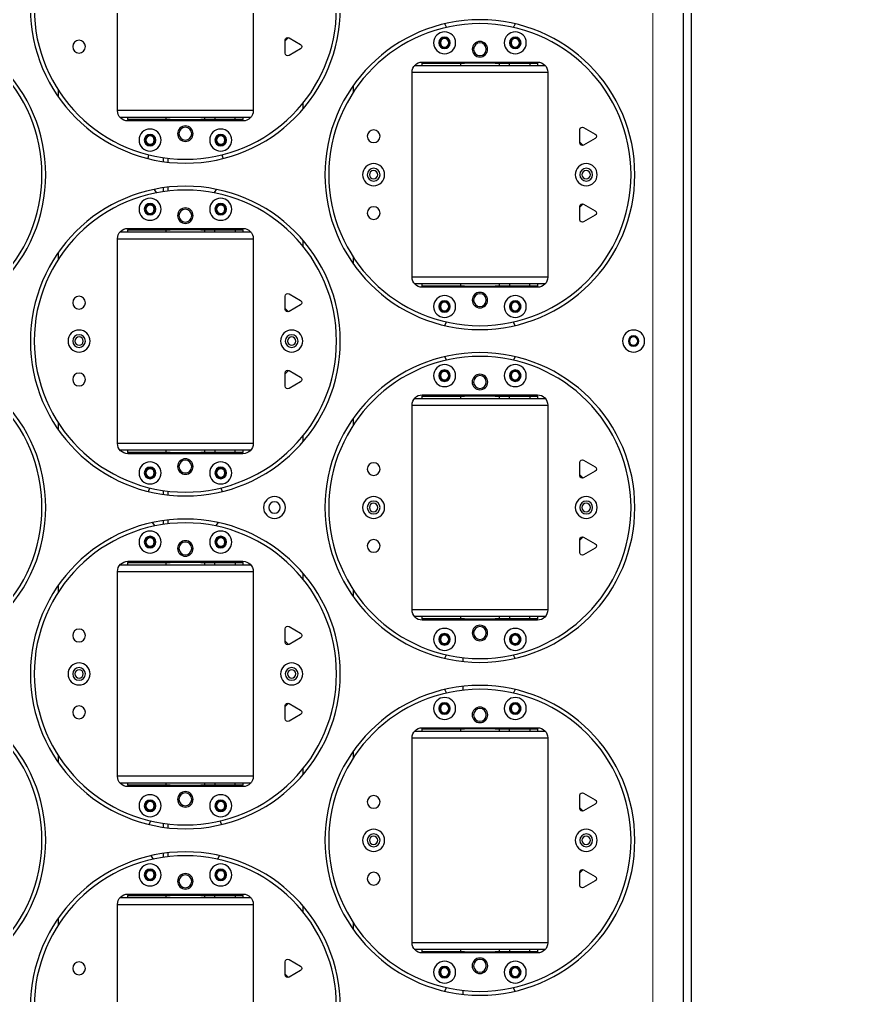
# Model space of a CAD drawing. Header units: millimetres. Extents: x 845401 to 948039, y 511594 to 550263.
# Drawn here: x 916742.9 to 917076.7, y 531556.1 to 531937.3 of the extents above; entities that cross this region are included whole.
import ezdxf

# ---------------------------------------------------------------- set-up
doc = ezdxf.new("R2010")
doc.units = ezdxf.units.MM
doc.layers.add('00', color=7, linetype='Continuous')
doc.layers.add('A-剖-0.10mm.......SECT-L01', color=255, linetype='Continuous', lineweight=18)
doc.layers.add('物流设备', color=7, linetype='Continuous', lineweight=5)

# ---------------------------------------------------------------- blocks, each defined once
blk = doc.blocks.new('1260包胶摆轮')
at = {"color": 7, "linetype": 'Continuous', "lineweight": 25}
for p, q in [((4843148.78, 877889.9), (4843148.78, 879143.7)), ((4843151.88, 877890.51), (4843151.88, 879143.09)), ((4842927.88, 878946.8), (4842927.88, 878866.8)), ((4842980.88, 878866.8), (4842980.88, 878946.8)), ((4843062.88, 878901.95), (4843062.88, 878900.44)), ((4842993.38, 878894.05), (4842994.64, 878895.36)), ((4842999.38, 878892.66), (4842994.88, 878895.26)), ((4842993.38, 878894.4), (4842993.38, 878889.2)), ((4842994.88, 878888.33), (4842999.38, 878890.93)), ((4843043.76, 878884.3), (4843095.01, 878884.3)), ((4843091.88, 878885.8), (4843046.88, 878885.8)), ((4843046.88, 878885.3), (4843046.88, 878885.8)), ((4843061.63, 878885.3), (4843046.88, 878885.3)), ((4843046.88, 878885.3), (4843046.88, 878884.3)), ((4843061.63, 878885.8), (4843061.63, 878885.3)), ((4843062.22, 878885.3), (4843061.63, 878885.3)), ((4843061.88, 878885.3), (4843061.88, 878884.3)), ((4843062.8, 878885.3), (4843062.22, 878885.3)), ((4843063.38, 878885.3), (4843062.8, 878885.3)), ((4843063.38, 878885.8), (4843063.38, 878885.3)), ((4843063.38, 878885.3), (4843075.38, 878885.3)), ((4843075.38, 878885.3), (4843075.38, 878885.8)), ((4843075.97, 878885.3), (4843075.38, 878885.3)), ((4843076.55, 878885.3), (4843075.97, 878885.3)), ((4843077.13, 878885.3), (4843076.55, 878885.3)), ((4843076.88, 878884.3), (4843076.88, 878885.3)), ((4843077.13, 878885.3), (4843077.13, 878885.8)), ((4843091.88, 878885.3), (4843077.13, 878885.3)), ((4843080.88, 878884.3), (4843080.88, 878885.3)), ((4843088.88, 878885.3), (4843088.88, 878884.3)), ((4843091.88, 878885.8), (4843091.88, 878885.3)), ((4843091.88, 878884.3), (4843091.88, 878885.3)), ((4843042.88, 878881.8), (4843042.88, 878801.8)), ((4843095.88, 878801.8), (4843095.88, 878881.8)), ((4843019.88, 878873.9), (4843019.88, 878876.58)), ((4842904.88, 878874.69), (4842904.88, 878872.01)), ((4843000.38, 878869.85), (4843000.38, 878867.5)), ((4842980.01, 878864.3), (4842928.76, 878864.3)), ((4842931.88, 878864.3), (4842931.88, 878863.3)), ((4842946.88, 878864.3), (4842946.88, 878863.3)), ((4842961.88, 878863.3), (4842961.88, 878864.3)), ((4842965.88, 878864.3), (4842965.88, 878863.3)), ((4842973.88, 878863.3), (4842973.88, 878864.3)), ((4842976.88, 878863.3), (4842976.88, 878864.3)), ((4842931.88, 878863.3), (4842946.63, 878863.3)), ((4842931.88, 878862.8), (4842931.88, 878863.3)), ((4842931.88, 878862.8), (4842976.88, 878862.8)), ((4842946.63, 878863.3), (4842946.63, 878862.8)), ((4842946.63, 878863.3), (4842947.22, 878863.3)), ((4842947.22, 878863.3), (4842947.8, 878863.3)), ((4842947.8, 878863.3), (4842948.38, 878863.3)), ((4842960.38, 878863.3), (4842948.38, 878863.3)), ((4842948.38, 878863.3), (4842948.38, 878862.8)), ((4842960.38, 878862.8), (4842960.38, 878863.3)), ((4842960.38, 878863.3), (4842960.97, 878863.3)), ((4842960.97, 878863.3), (4842961.55, 878863.3)), ((4842961.55, 878863.3), (4842962.13, 878863.3)), ((4842962.13, 878862.8), (4842962.13, 878863.3)), ((4842962.13, 878863.3), (4842976.88, 878863.3)), ((4842976.88, 878863.3), (4842976.88, 878862.8)), ((4843108.38, 878859.4), (4843108.38, 878854.2)), ((4843114.38, 878857.66), (4843109.88, 878860.26)), ((4843109.64, 878853.23), (4843108.38, 878854.54)), ((4843109.88, 878853.33), (4843114.38, 878855.93)), ((4842947.66, 878848.18), (4842947.66, 878846.67)), ((4842947.66, 878836.92), (4842947.66, 878835.41)), ((4843108.38, 878829.05), (4843109.64, 878830.36)), ((4843114.38, 878827.66), (4843109.88, 878830.26)), ((4843108.38, 878829.4), (4843108.38, 878824.2)), ((4843109.88, 878823.33), (4843114.38, 878825.93)), ((4842928.76, 878819.3), (4842980.01, 878819.3)), ((4842976.88, 878820.8), (4842931.88, 878820.8)), ((4842931.88, 878820.3), (4842931.88, 878820.8)), ((4842946.63, 878820.3), (4842931.88, 878820.3)), ((4842931.88, 878820.3), (4842931.88, 878819.3)), ((4842946.63, 878820.8), (4842946.63, 878820.3)), ((4842947.22, 878820.3), (4842946.63, 878820.3)), ((4842946.88, 878820.3), (4842946.88, 878819.3)), ((4842947.8, 878820.3), (4842947.22, 878820.3)), ((4842948.38, 878820.3), (4842947.8, 878820.3)), ((4842948.38, 878820.8), (4842948.38, 878820.3)), ((4842948.38, 878820.3), (4842960.38, 878820.3)), ((4842960.38, 878820.3), (4842960.38, 878820.8)), ((4842960.97, 878820.3), (4842960.38, 878820.3)), ((4842961.55, 878820.3), (4842960.97, 878820.3)), ((4842962.13, 878820.3), (4842961.55, 878820.3)), ((4842961.88, 878819.3), (4842961.88, 878820.3)), ((4842962.13, 878820.3), (4842962.13, 878820.8)), ((4842976.88, 878820.3), (4842962.13, 878820.3)), ((4842965.88, 878819.3), (4842965.88, 878820.3)), ((4842973.88, 878820.3), (4842973.88, 878819.3)), ((4842976.88, 878820.8), (4842976.88, 878820.3)), ((4842976.88, 878819.3), (4842976.88, 878820.3)), ((4842927.88, 878816.8), (4842927.88, 878736.8)), ((4842980.88, 878736.8), (4842980.88, 878816.8)), ((4843000.38, 878816.1), (4843000.38, 878813.74)), ((4842904.88, 878811.58), (4842904.88, 878808.9)), ((4843019.88, 878807.01), (4843019.88, 878809.69)), ((4843095.01, 878799.3), (4843043.76, 878799.3)), ((4843046.88, 878799.3), (4843046.88, 878798.3)), ((4843046.88, 878798.3), (4843061.63, 878798.3)), ((4843046.88, 878797.8), (4843046.88, 878798.3)), ((4843046.88, 878797.8), (4843091.88, 878797.8)), ((4843061.63, 878798.3), (4843061.63, 878797.8)), ((4843061.63, 878798.3), (4843062.22, 878798.3)), ((4843061.88, 878799.3), (4843061.88, 878798.3)), ((4843062.22, 878798.3), (4843062.8, 878798.3)), ((4843062.8, 878798.3), (4843063.38, 878798.3)), ((4843075.38, 878798.3), (4843063.38, 878798.3)), ((4843063.38, 878798.3), (4843063.38, 878797.8)), ((4843075.38, 878797.8), (4843075.38, 878798.3)), ((4843075.38, 878798.3), (4843075.97, 878798.3)), ((4843075.97, 878798.3), (4843076.55, 878798.3)), ((4843076.55, 878798.3), (4843077.13, 878798.3)), ((4843076.88, 878798.3), (4843076.88, 878799.3)), ((4843077.13, 878797.8), (4843077.13, 878798.3)), ((4843077.13, 878798.3), (4843091.88, 878798.3)), ((4843080.88, 878799.3), (4843080.88, 878798.3)), ((4843088.88, 878798.3), (4843088.88, 878799.3)), ((4843091.88, 878798.3), (4843091.88, 878799.3)), ((4843091.88, 878798.3), (4843091.88, 878797.8)), ((4842993.38, 878794.4), (4842993.38, 878789.2)), ((4842999.38, 878792.66), (4842994.88, 878795.26)), ((4842994.64, 878788.23), (4842993.38, 878789.54)), ((4842994.88, 878788.33), (4842999.38, 878790.93)), ((4843062.88, 878783.16), (4843062.88, 878781.65)), ((4843062.88, 878771.95), (4843062.88, 878770.44)), ((4842993.38, 878764.05), (4842994.64, 878765.36)), ((4842999.38, 878762.66), (4842994.88, 878765.26)), ((4842993.38, 878764.4), (4842993.38, 878759.2)), ((4842994.88, 878758.33), (4842999.38, 878760.93)), ((4843043.76, 878754.3), (4843095.01, 878754.3)), ((4843091.88, 878755.8), (4843046.88, 878755.8)), ((4843046.88, 878755.3), (4843046.88, 878755.8)), ((4843061.63, 878755.3), (4843046.88, 878755.3)), ((4843046.88, 878755.3), (4843046.88, 878754.3)), ((4843061.63, 878755.8), (4843061.63, 878755.3)), ((4843062.22, 878755.3), (4843061.63, 878755.3)), ((4843061.88, 878755.3), (4843061.88, 878754.3)), ((4843062.8, 878755.3), (4843062.22, 878755.3)), ((4843063.38, 878755.3), (4843062.8, 878755.3)), ((4843063.38, 878755.8), (4843063.38, 878755.3)), ((4843063.38, 878755.3), (4843075.38, 878755.3)), ((4843075.38, 878755.3), (4843075.38, 878755.8)), ((4843075.97, 878755.3), (4843075.38, 878755.3)), ((4843076.55, 878755.3), (4843075.97, 878755.3)), ((4843077.13, 878755.3), (4843076.55, 878755.3)), ((4843076.88, 878754.3), (4843076.88, 878755.3)), ((4843077.13, 878755.3), (4843077.13, 878755.8)), ((4843091.88, 878755.3), (4843077.13, 878755.3)), ((4843080.88, 878754.3), (4843080.88, 878755.3)), ((4843088.88, 878755.3), (4843088.88, 878754.3)), ((4843091.88, 878755.8), (4843091.88, 878755.3)), ((4843091.88, 878754.3), (4843091.88, 878755.3)), ((4843042.88, 878751.8), (4843042.88, 878671.8)), ((4843095.88, 878671.8), (4843095.88, 878751.8)), ((4843019.88, 878743.9), (4843019.88, 878746.58)), ((4842904.88, 878744.69), (4842904.88, 878742.01)), ((4843000.38, 878739.85), (4843000.38, 878737.5)), ((4842980.01, 878734.3), (4842928.76, 878734.3)), ((4842931.88, 878734.3), (4842931.88, 878733.3)), ((4842931.88, 878732.8), (4842931.88, 878733.3)), ((4842931.88, 878733.3), (4842946.63, 878733.3)), ((4842931.88, 878732.8), (4842976.88, 878732.8)), ((4842946.63, 878733.3), (4842946.63, 878732.8)), ((4842946.63, 878733.3), (4842947.22, 878733.3)), ((4842946.88, 878734.3), (4842946.88, 878733.3)), ((4842947.22, 878733.3), (4842947.8, 878733.3)), ((4842947.8, 878733.3), (4842948.38, 878733.3)), ((4842960.38, 878733.3), (4842948.38, 878733.3)), ((4842948.38, 878733.3), (4842948.38, 878732.8)), ((4842960.38, 878732.8), (4842960.38, 878733.3)), ((4842960.38, 878733.3), (4842960.97, 878733.3)), ((4842960.97, 878733.3), (4842961.55, 878733.3)), ((4842961.55, 878733.3), (4842962.13, 878733.3)), ((4842961.88, 878733.3), (4842961.88, 878734.3)), ((4842962.13, 878732.8), (4842962.13, 878733.3)), ((4842962.13, 878733.3), (4842976.88, 878733.3)), ((4842965.88, 878734.3), (4842965.88, 878733.3)), ((4842973.88, 878733.3), (4842973.88, 878734.3)), ((4842976.88, 878733.3), (4842976.88, 878734.3)), ((4842976.88, 878733.3), (4842976.88, 878732.8)), ((4843108.38, 878729.4), (4843108.38, 878724.2)), ((4843114.38, 878727.66), (4843109.88, 878730.26)), ((4843109.64, 878723.23), (4843108.38, 878724.54)), ((4843109.88, 878723.33), (4843114.38, 878725.93)), ((4842947.66, 878718.18), (4842947.66, 878716.67)), ((4842939.99, 878705.56), (4842940.49, 878704.14)), ((4842947.66, 878706.92), (4842947.66, 878705.41)), ((4842968.28, 878704.14), (4842968.77, 878705.56)), ((4843108.38, 878699.05), (4843109.64, 878700.36)), ((4843108.38, 878699.4), (4843108.38, 878694.2)), ((4843114.38, 878697.66), (4843109.88, 878700.26)), ((4843109.88, 878693.33), (4843114.38, 878695.93)), ((4842928.76, 878689.3), (4842980.01, 878689.3)), ((4842976.88, 878690.8), (4842931.88, 878690.8)), ((4842931.88, 878690.3), (4842931.88, 878690.8)), ((4842946.63, 878690.3), (4842931.88, 878690.3)), ((4842931.88, 878690.3), (4842931.88, 878689.3)), ((4842946.63, 878690.8), (4842946.63, 878690.3)), ((4842947.22, 878690.3), (4842946.63, 878690.3)), ((4842946.88, 878690.3), (4842946.88, 878689.3)), ((4842947.8, 878690.3), (4842947.22, 878690.3)), ((4842948.38, 878690.3), (4842947.8, 878690.3)), ((4842948.38, 878690.8), (4842948.38, 878690.3)), ((4842948.38, 878690.3), (4842960.38, 878690.3)), ((4842960.38, 878690.3), (4842960.38, 878690.8)), ((4842960.97, 878690.3), (4842960.38, 878690.3)), ((4842961.55, 878690.3), (4842960.97, 878690.3)), ((4842962.13, 878690.3), (4842961.55, 878690.3)), ((4842961.88, 878689.3), (4842961.88, 878690.3)), ((4842962.13, 878690.3), (4842962.13, 878690.8)), ((4842976.88, 878690.3), (4842962.13, 878690.3)), ((4842965.88, 878689.3), (4842965.88, 878690.3)), ((4842973.88, 878690.3), (4842973.88, 878689.3)), ((4842976.88, 878690.8), (4842976.88, 878690.3)), ((4842976.88, 878689.3), (4842976.88, 878690.3)), ((4842927.88, 878686.8), (4842927.88, 878606.8)), ((4842980.88, 878606.8), (4842980.88, 878686.8)), ((4843000.38, 878686.1), (4843000.38, 878683.74)), ((4842904.88, 878681.58), (4842904.88, 878678.9)), ((4843019.88, 878677.01), (4843019.88, 878679.69)), ((4843095.01, 878669.3), (4843043.76, 878669.3)), ((4843046.88, 878669.3), (4843046.88, 878668.3)), ((4843046.88, 878667.8), (4843046.88, 878668.3)), ((4843046.88, 878668.3), (4843061.63, 878668.3)), ((4843046.88, 878667.8), (4843091.88, 878667.8)), ((4843061.63, 878668.3), (4843061.63, 878667.8)), ((4843061.63, 878668.3), (4843062.22, 878668.3)), ((4843061.88, 878669.3), (4843061.88, 878668.3)), ((4843062.22, 878668.3), (4843062.8, 878668.3)), ((4843062.8, 878668.3), (4843063.38, 878668.3)), ((4843075.38, 878668.3), (4843063.38, 878668.3)), ((4843063.38, 878668.3), (4843063.38, 878667.8)), ((4843075.38, 878667.8), (4843075.38, 878668.3)), ((4843075.38, 878668.3), (4843075.97, 878668.3)), ((4843075.97, 878668.3), (4843076.55, 878668.3)), ((4843076.55, 878668.3), (4843077.13, 878668.3)), ((4843076.88, 878668.3), (4843076.88, 878669.3)), ((4843077.13, 878668.3), (4843091.88, 878668.3)), ((4843077.13, 878667.8), (4843077.13, 878668.3)), ((4843080.88, 878669.3), (4843080.88, 878668.3)), ((4843088.88, 878668.3), (4843088.88, 878669.3)), ((4843091.88, 878668.3), (4843091.88, 878669.3)), ((4843091.88, 878668.3), (4843091.88, 878667.8)), ((4842993.38, 878664.4), (4842993.38, 878659.2)), ((4842999.38, 878662.66), (4842994.88, 878665.26)), ((4842994.64, 878658.23), (4842993.38, 878659.54)), ((4842994.88, 878658.33), (4842999.38, 878660.93)), ((4842993.38, 878634.05), (4842994.64, 878635.36)), ((4842993.38, 878634.4), (4842993.38, 878629.2)), ((4842999.38, 878632.66), (4842994.88, 878635.26)), ((4842994.88, 878628.33), (4842999.38, 878630.93)), ((4843043.76, 878624.3), (4843095.01, 878624.3)), ((4843091.88, 878625.8), (4843046.88, 878625.8)), ((4843046.88, 878625.3), (4843046.88, 878625.8)), ((4843061.63, 878625.3), (4843046.88, 878625.3)), ((4843046.88, 878625.3), (4843046.88, 878624.3)), ((4843061.63, 878625.8), (4843061.63, 878625.3)), ((4843062.22, 878625.3), (4843061.63, 878625.3)), ((4843061.88, 878625.3), (4843061.88, 878624.3)), ((4843062.8, 878625.3), (4843062.22, 878625.3)), ((4843063.38, 878625.3), (4843062.8, 878625.3)), ((4843063.38, 878625.8), (4843063.38, 878625.3)), ((4843063.38, 878625.3), (4843075.38, 878625.3)), ((4843075.38, 878625.3), (4843075.38, 878625.8)), ((4843075.97, 878625.3), (4843075.38, 878625.3)), ((4843076.55, 878625.3), (4843075.97, 878625.3)), ((4843077.13, 878625.3), (4843076.55, 878625.3)), ((4843076.88, 878624.3), (4843076.88, 878625.3)), ((4843077.13, 878625.3), (4843077.13, 878625.8)), ((4843091.88, 878625.3), (4843077.13, 878625.3)), ((4843080.88, 878624.3), (4843080.88, 878625.3)), ((4843088.88, 878625.3), (4843088.88, 878624.3)), ((4843091.88, 878625.8), (4843091.88, 878625.3)), ((4843091.88, 878624.3), (4843091.88, 878625.3)), ((4843042.88, 878621.8), (4843042.88, 878541.8)), ((4843095.88, 878541.8), (4843095.88, 878621.8)), ((4843019.88, 878613.9), (4843019.88, 878616.58)), ((4842904.88, 878614.69), (4842904.88, 878612.01)), ((4843000.38, 878609.85), (4843000.38, 878607.5)), ((4842980.01, 878604.3), (4842928.76, 878604.3)), ((4842931.88, 878604.3), (4842931.88, 878603.3)), ((4842931.88, 878602.8), (4842931.88, 878603.3)), ((4842931.88, 878603.3), (4842946.63, 878603.3)), ((4842931.88, 878602.8), (4842976.88, 878602.8)), ((4842946.63, 878603.3), (4842946.63, 878602.8)), ((4842946.63, 878603.3), (4842947.22, 878603.3)), ((4842946.88, 878604.3), (4842946.88, 878603.3)), ((4842947.22, 878603.3), (4842947.8, 878603.3)), ((4842947.8, 878603.3), (4842948.38, 878603.3)), ((4842960.38, 878603.3), (4842948.38, 878603.3)), ((4842948.38, 878603.3), (4842948.38, 878602.8)), ((4842960.38, 878602.8), (4842960.38, 878603.3)), ((4842960.38, 878603.3), (4842960.97, 878603.3)), ((4842960.97, 878603.3), (4842961.55, 878603.3)), ((4842961.55, 878603.3), (4842962.13, 878603.3)), ((4842961.88, 878603.3), (4842961.88, 878604.3)), ((4842962.13, 878603.3), (4842976.88, 878603.3)), ((4842962.13, 878602.8), (4842962.13, 878603.3)), ((4842965.88, 878604.3), (4842965.88, 878603.3)), ((4842973.88, 878603.3), (4842973.88, 878604.3)), ((4842976.88, 878603.3), (4842976.88, 878604.3)), ((4842976.88, 878603.3), (4842976.88, 878602.8)), ((4843108.38, 878599.4), (4843108.38, 878594.2)), ((4843114.38, 878597.66), (4843109.88, 878600.26)), ((4843109.64, 878593.23), (4843108.38, 878594.54)), ((4843109.88, 878593.33), (4843114.38, 878595.93)), ((4842947.66, 878588.18), (4842947.66, 878586.67)), ((4842947.66, 878576.92), (4842947.66, 878575.41)), ((4843108.38, 878569.05), (4843109.64, 878570.36)), ((4843108.38, 878569.4), (4843108.38, 878564.2)), ((4843114.38, 878567.66), (4843109.88, 878570.26)), ((4843109.88, 878563.33), (4843114.38, 878565.93)), ((4842928.76, 878559.3), (4842980.01, 878559.3)), ((4842976.88, 878560.8), (4842931.88, 878560.8)), ((4842931.88, 878560.3), (4842931.88, 878560.8)), ((4842946.63, 878560.3), (4842931.88, 878560.3)), ((4842931.88, 878560.3), (4842931.88, 878559.3)), ((4842946.63, 878560.8), (4842946.63, 878560.3)), ((4842947.22, 878560.3), (4842946.63, 878560.3)), ((4842946.88, 878560.3), (4842946.88, 878559.3)), ((4842947.8, 878560.3), (4842947.22, 878560.3)), ((4842948.38, 878560.3), (4842947.8, 878560.3)), ((4842948.38, 878560.8), (4842948.38, 878560.3)), ((4842948.38, 878560.3), (4842960.38, 878560.3)), ((4842960.38, 878560.3), (4842960.38, 878560.8)), ((4842960.97, 878560.3), (4842960.38, 878560.3)), ((4842961.55, 878560.3), (4842960.97, 878560.3)), ((4842962.13, 878560.3), (4842961.55, 878560.3)), ((4842961.88, 878559.3), (4842961.88, 878560.3)), ((4842962.13, 878560.3), (4842962.13, 878560.8)), ((4842976.88, 878560.3), (4842962.13, 878560.3)), ((4842965.88, 878559.3), (4842965.88, 878560.3)), ((4842973.88, 878560.3), (4842973.88, 878559.3)), ((4842976.88, 878560.8), (4842976.88, 878560.3)), ((4842976.88, 878559.3), (4842976.88, 878560.3)), ((4842927.88, 878556.8), (4842927.88, 878476.8)), ((4842980.88, 878476.8), (4842980.88, 878556.8)), ((4843000.38, 878556.1), (4843000.38, 878553.74)), ((4842904.88, 878551.58), (4842904.88, 878548.9)), ((4843019.88, 878547.01), (4843019.88, 878549.69)), ((4843095.01, 878539.3), (4843043.76, 878539.3)), ((4843046.88, 878539.3), (4843046.88, 878538.3)), ((4843046.88, 878537.8), (4843046.88, 878538.3)), ((4843046.88, 878538.3), (4843061.63, 878538.3)), ((4843046.88, 878537.8), (4843091.88, 878537.8)), ((4843061.63, 878538.3), (4843061.63, 878537.8)), ((4843061.63, 878538.3), (4843062.22, 878538.3)), ((4843061.88, 878539.3), (4843061.88, 878538.3)), ((4843062.22, 878538.3), (4843062.8, 878538.3)), ((4843062.8, 878538.3), (4843063.38, 878538.3)), ((4843075.38, 878538.3), (4843063.38, 878538.3)), ((4843063.38, 878538.3), (4843063.38, 878537.8)), ((4843075.38, 878537.8), (4843075.38, 878538.3)), ((4843075.38, 878538.3), (4843075.97, 878538.3)), ((4843075.97, 878538.3), (4843076.55, 878538.3)), ((4843076.55, 878538.3), (4843077.13, 878538.3)), ((4843076.88, 878538.3), (4843076.88, 878539.3)), ((4843077.13, 878538.3), (4843091.88, 878538.3)), ((4843077.13, 878537.8), (4843077.13, 878538.3)), ((4843080.88, 878539.3), (4843080.88, 878538.3)), ((4843088.88, 878538.3), (4843088.88, 878539.3)), ((4843091.88, 878538.3), (4843091.88, 878539.3)), ((4843091.88, 878538.3), (4843091.88, 878537.8)), ((4842993.38, 878534.4), (4842993.38, 878529.2)), ((4842999.38, 878532.66), (4842994.88, 878535.26)), ((4842994.64, 878528.23), (4842993.38, 878529.54)), ((4842994.88, 878528.33), (4842999.38, 878530.93))]:
    blk.add_line(p, q, dxfattribs=at)
at = {"color": 8, "linetype": 'Continuous', "lineweight": 25}
for p, q in [((4843062.22, 878885.8), (4843062.22, 878885.3)), ((4843062.8, 878885.3), (4843062.8, 878885.8)), ((4843075.97, 878885.8), (4843075.97, 878885.3)), ((4843076.55, 878885.3), (4843076.55, 878885.8)), ((4843095.88, 878881.8), (4843042.88, 878881.8)), ((4842927.88, 878866.8), (4842980.88, 878866.8)), ((4842947.22, 878863.3), (4842947.22, 878862.8)), ((4842947.8, 878862.8), (4842947.8, 878863.3)), ((4842960.97, 878863.3), (4842960.97, 878862.8)), ((4842961.55, 878862.8), (4842961.55, 878863.3)), ((4842945.66, 878846.93), (4842945.66, 878848.45)), ((4842945.66, 878835.15), (4842945.66, 878836.67)), ((4842947.22, 878820.8), (4842947.22, 878820.3)), ((4842947.8, 878820.3), (4842947.8, 878820.8)), ((4842960.97, 878820.8), (4842960.97, 878820.3)), ((4842961.55, 878820.3), (4842961.55, 878820.8)), ((4842980.88, 878816.8), (4842927.88, 878816.8)), ((4843042.88, 878801.8), (4843095.88, 878801.8)), ((4843062.22, 878798.3), (4843062.22, 878797.8)), ((4843062.8, 878797.8), (4843062.8, 878798.3)), ((4843075.97, 878798.3), (4843075.97, 878797.8)), ((4843076.55, 878797.8), (4843076.55, 878798.3)), ((4843062.22, 878755.8), (4843062.22, 878755.3)), ((4843062.8, 878755.3), (4843062.8, 878755.8)), ((4843075.97, 878755.8), (4843075.97, 878755.3)), ((4843076.55, 878755.3), (4843076.55, 878755.8)), ((4843095.88, 878751.8), (4843042.88, 878751.8)), ((4842927.88, 878736.8), (4842980.88, 878736.8)), ((4842947.22, 878733.3), (4842947.22, 878732.8)), ((4842947.8, 878732.8), (4842947.8, 878733.3)), ((4842960.97, 878733.3), (4842960.97, 878732.8)), ((4842961.55, 878732.8), (4842961.55, 878733.3)), ((4842945.66, 878716.93), (4842945.66, 878718.45)), ((4842945.66, 878705.15), (4842945.66, 878706.67)), ((4842947.22, 878690.8), (4842947.22, 878690.3)), ((4842947.8, 878690.3), (4842947.8, 878690.8)), ((4842960.97, 878690.8), (4842960.97, 878690.3)), ((4842961.55, 878690.3), (4842961.55, 878690.8)), ((4842980.88, 878686.8), (4842927.88, 878686.8)), ((4843042.88, 878671.8), (4843095.88, 878671.8)), ((4843062.22, 878668.3), (4843062.22, 878667.8)), ((4843062.8, 878667.8), (4843062.8, 878668.3)), ((4843075.97, 878668.3), (4843075.97, 878667.8)), ((4843076.55, 878667.8), (4843076.55, 878668.3)), ((4843062.22, 878625.8), (4843062.22, 878625.3)), ((4843062.8, 878625.3), (4843062.8, 878625.8)), ((4843075.97, 878625.8), (4843075.97, 878625.3)), ((4843076.55, 878625.3), (4843076.55, 878625.8)), ((4843095.88, 878621.8), (4843042.88, 878621.8)), ((4842927.88, 878606.8), (4842980.88, 878606.8)), ((4842947.22, 878603.3), (4842947.22, 878602.8)), ((4842947.8, 878602.8), (4842947.8, 878603.3)), ((4842960.97, 878603.3), (4842960.97, 878602.8)), ((4842961.55, 878602.8), (4842961.55, 878603.3)), ((4842945.66, 878586.93), (4842945.66, 878588.45)), ((4842945.66, 878575.15), (4842945.66, 878576.67)), ((4842947.22, 878560.8), (4842947.22, 878560.3)), ((4842947.8, 878560.3), (4842947.8, 878560.8)), ((4842960.97, 878560.8), (4842960.97, 878560.3)), ((4842961.55, 878560.3), (4842961.55, 878560.8)), ((4842980.88, 878556.8), (4842927.88, 878556.8)), ((4843042.88, 878541.8), (4843095.88, 878541.8)), ((4843062.22, 878538.3), (4843062.22, 878537.8)), ((4843062.8, 878537.8), (4843062.8, 878538.3)), ((4843075.97, 878538.3), (4843075.97, 878537.8)), ((4843076.55, 878537.8), (4843076.55, 878538.3))]:
    blk.add_line(p, q, dxfattribs=at)
at = {"color": 7, "linetype": 'Continuous', "lineweight": 25, "flags": 128}
for points in [[(4843055.67, 878900.72), (4843055.7, 878900.66), (4843056.37, 878899.34)], [(4843082.4, 878899.34), (4843083.07, 878900.66), (4843083.1, 878900.72)], [(4842941.91, 878849.13), (4842941.21, 878847.96), (4842941.1, 878847.77)], [(4842967.66, 878847.77), (4842967.56, 878847.96), (4842966.86, 878849.13)], [(4842940.3, 878835.64), (4842940.7, 878834.66), (4842940.9, 878834.24)], [(4842967.87, 878834.24), (4842968.07, 878834.66), (4842968.47, 878835.64)], [(4843056.37, 878784.25), (4843056.21, 878783.96), (4843055.67, 878782.87)], [(4843083.1, 878782.87), (4843082.56, 878783.96), (4843082.4, 878784.25)], [(4843055.67, 878770.72), (4843055.7, 878770.66), (4843056.37, 878769.34)], [(4843082.4, 878769.34), (4843083.07, 878770.66), (4843083.1, 878770.72)], [(4842942.54, 878719), (4842942.45, 878718.89), (4842941.61, 878717.66)], [(4842967.16, 878717.66), (4842966.31, 878718.89), (4842966.23, 878719)], [(4843056.37, 878654.25), (4843056.21, 878653.96), (4843055.67, 878652.87)], [(4843083.1, 878652.87), (4843082.56, 878653.96), (4843082.4, 878654.25)], [(4843055.67, 878640.72), (4843055.7, 878640.66), (4843056.37, 878639.34)], [(4843082.4, 878639.34), (4843083.07, 878640.66), (4843083.1, 878640.72)], [(4842943.26, 878588.86), (4842942.45, 878587.89), (4842942.19, 878587.54)], [(4842966.57, 878587.54), (4842966.31, 878587.89), (4842965.51, 878588.86)], [(4842939.75, 878575.5), (4842939.92, 878574.82), (4842940.15, 878574.06)], [(4842968.61, 878574.06), (4842968.85, 878574.82), (4842969.02, 878575.5)], [(4843056.37, 878524.25), (4843056.21, 878523.96), (4843055.67, 878522.87)], [(4843083.1, 878522.87), (4843082.56, 878523.96), (4843082.4, 878524.25)]]:
    blk.add_lwpolyline(points, dxfattribs=at)
at = {"color": 7, "linetype": 'Continuous', "lineweight": 25}
for centre, radius in [((4842954.38, 878906.8), 60.5), ((4842954.38, 878906.8), 59), ((4842839.38, 878841.8), 60.5), ((4842839.38, 878841.8), 59), ((4843069.38, 878841.8), 60.5), ((4843069.38, 878841.8), 59), ((4843055.58, 878893.3), 4.3), ((4843055.58, 878893.3), 2.25), ((4843055.58, 878893.3), 2.03), ((4843055.58, 878893.3), 1.65), ((4843083.18, 878893.3), 4.3), ((4843083.18, 878893.3), 2.25), ((4843083.18, 878893.3), 2.03), ((4843083.18, 878893.3), 1.65), ((4842912.88, 878891.8), 2.5), ((4843069.38, 878890.8), 3.03), ((4843069.38, 878890.8), 2.5), ((4842954.38, 878857.8), 3.03), ((4842940.58, 878855.3), 4.3), ((4842940.58, 878855.3), 2.25), ((4842940.58, 878855.3), 2.02), ((4842940.58, 878855.3), 1.65), ((4842954.38, 878857.8), 2.5), ((4842968.18, 878855.3), 4.3), ((4842968.18, 878855.3), 2.25), ((4842968.18, 878855.3), 2.02), ((4842968.18, 878855.3), 1.65), ((4843027.88, 878856.8), 2.5), ((4843027.88, 878841.8), 4.3), ((4843110.88, 878841.8), 4.3), ((4843027.88, 878841.8), 2.5), ((4843027.88, 878841.8), 1.65), ((4843110.88, 878841.8), 2.5), ((4843110.88, 878841.8), 1.65), ((4842954.38, 878776.8), 60.5), ((4842954.38, 878776.8), 59), ((4842940.58, 878828.3), 4.3), ((4842940.58, 878828.3), 2.25), ((4842940.58, 878828.3), 2.03), ((4842940.58, 878828.3), 1.65), ((4842968.18, 878828.3), 4.3), ((4842968.18, 878828.3), 2.25), ((4842968.18, 878828.3), 2.03), ((4842968.18, 878828.3), 1.65), ((4842954.38, 878825.8), 3.03), ((4842954.38, 878825.8), 2.5), ((4843027.88, 878826.8), 2.5), ((4843069.38, 878792.8), 3.03), ((4842912.88, 878791.8), 2.5), ((4843055.58, 878790.3), 4.3), ((4843055.58, 878790.3), 2.25), ((4843055.58, 878790.3), 2.03), ((4843055.58, 878790.3), 1.65), ((4843069.38, 878792.8), 2.5), ((4843083.18, 878790.3), 4.3), ((4843083.18, 878790.3), 2.25), ((4843083.18, 878790.3), 2.03), ((4843083.18, 878790.3), 1.65), ((4842912.88, 878776.8), 4.3), ((4842995.88, 878776.8), 4.3), ((4842912.88, 878776.8), 2.5), ((4842912.88, 878776.8), 1.65), ((4842995.88, 878776.8), 2.5), ((4842995.88, 878776.8), 1.65), ((4842839.38, 878711.8), 60.5), ((4842839.38, 878711.8), 59), ((4843069.38, 878711.8), 60.5), ((4843069.38, 878711.8), 59), ((4843055.58, 878763.3), 4.3), ((4843055.58, 878763.3), 2.25), ((4843055.58, 878763.3), 2.03), ((4843083.18, 878763.3), 4.3), ((4843083.18, 878763.3), 2.25), ((4843083.18, 878763.3), 2.03), ((4842912.88, 878761.8), 2.5), ((4843055.58, 878763.3), 1.65), ((4843069.38, 878760.8), 3.02), ((4843069.38, 878760.8), 2.5), ((4843083.18, 878763.3), 1.65), ((4842954.38, 878727.8), 3.03), ((4842940.58, 878725.3), 4.3), ((4842940.58, 878725.3), 2.25), ((4842940.58, 878725.3), 2.03), ((4842954.38, 878727.8), 2.5), ((4842968.18, 878725.3), 4.3), ((4842968.18, 878725.3), 2.25), ((4842968.18, 878725.3), 2.03), ((4843027.88, 878726.8), 2.5), ((4842940.58, 878725.3), 1.65), ((4842968.18, 878725.3), 1.65), ((4842989.17, 878711.8), 4.3), ((4843027.88, 878711.8), 4.3), ((4843110.88, 878711.8), 4.3), ((4842989.17, 878711.8), 2.25), ((4843027.88, 878711.8), 2.5), ((4843027.88, 878711.8), 1.65), ((4843110.88, 878711.8), 2.5), ((4843110.88, 878711.8), 1.65), ((4842954.38, 878646.8), 60.5), ((4842954.38, 878646.8), 59), ((4842940.58, 878698.3), 4.3), ((4842940.58, 878698.3), 2.25), ((4842940.58, 878698.3), 2.03), ((4842968.18, 878698.3), 4.3), ((4842968.18, 878698.3), 2.25), ((4842968.18, 878698.3), 2.03), ((4842940.58, 878698.3), 1.65), ((4842954.38, 878695.8), 3.03), ((4842954.38, 878695.8), 2.5), ((4842968.18, 878698.3), 1.65), ((4843027.88, 878696.8), 2.5), ((4842912.88, 878661.8), 2.5), ((4843055.58, 878660.3), 4.3), ((4843055.58, 878660.3), 2.25), ((4843055.58, 878660.3), 2.03), ((4843069.38, 878662.8), 3.03), ((4843069.38, 878662.8), 2.5), ((4843083.18, 878660.3), 4.3), ((4843083.18, 878660.3), 2.25), ((4843083.18, 878660.3), 2.03), ((4843055.58, 878660.3), 1.65), ((4843083.18, 878660.3), 1.65), ((4842912.88, 878646.8), 4.3), ((4842995.88, 878646.8), 4.3), ((4843129.38, 878646.8), 4.3), ((4842912.88, 878646.8), 2.5), ((4842912.88, 878646.8), 1.65), ((4842995.88, 878646.8), 2.5), ((4842995.88, 878646.8), 1.65), ((4843129.38, 878646.8), 2.03), ((4843129.38, 878646.8), 1.65), ((4842839.38, 878581.8), 60.5), ((4842839.38, 878581.8), 59), ((4843069.38, 878581.8), 60.5), ((4843069.38, 878581.8), 59), ((4843055.58, 878633.3), 4.3), ((4843055.58, 878633.3), 2.25), ((4843083.18, 878633.3), 4.3), ((4843083.18, 878633.3), 2.25), ((4842912.88, 878631.8), 2.5), ((4843055.58, 878633.3), 2.03), ((4843055.58, 878633.3), 1.65), ((4843069.38, 878630.8), 3.02), ((4843069.38, 878630.8), 2.5), ((4843083.18, 878633.3), 2.03), ((4843083.18, 878633.3), 1.65), ((4842940.58, 878595.3), 4.3), ((4842940.58, 878595.3), 2.25), ((4842954.38, 878597.8), 3.03), ((4842954.38, 878597.8), 2.5), ((4842968.18, 878595.3), 4.3), ((4842968.18, 878595.3), 2.25), ((4843027.88, 878596.8), 2.5), ((4842940.58, 878595.3), 2.03), ((4842940.58, 878595.3), 1.65), ((4842968.18, 878595.3), 2.03), ((4842968.18, 878595.3), 1.65), ((4843027.88, 878581.8), 4.3), ((4843110.88, 878581.8), 4.3), ((4843027.88, 878581.8), 2.5), ((4843027.88, 878581.8), 1.65), ((4843110.88, 878581.8), 2.5), ((4843110.88, 878581.8), 1.65), ((4842954.38, 878516.8), 60.5), ((4842954.38, 878516.8), 59), ((4842940.58, 878568.3), 4.3), ((4842968.18, 878568.3), 4.3), ((4842940.58, 878568.3), 2.25), ((4842940.58, 878568.3), 2.02), ((4842940.58, 878568.3), 1.65), ((4842954.38, 878565.8), 3.03), ((4842954.38, 878565.8), 2.5), ((4842968.18, 878568.3), 2.25), ((4842968.18, 878568.3), 2.02), ((4842968.18, 878568.3), 1.65), ((4843027.88, 878566.8), 2.5), ((4842912.88, 878531.8), 2.5), ((4843055.58, 878530.3), 4.3), ((4843069.38, 878532.8), 3.02), ((4843069.38, 878532.8), 2.5), ((4843083.18, 878530.3), 4.3), ((4843055.58, 878530.3), 2.25), ((4843055.58, 878530.3), 2.03), ((4843055.58, 878530.3), 1.65), ((4843083.18, 878530.3), 2.25), ((4843083.18, 878530.3), 2.03), ((4843083.18, 878530.3), 1.65)]:
    blk.add_circle(centre, radius, dxfattribs=at)
for centre, radius, start, end in [((4842994.38, 878894.4), 1, 60, 180), ((4842998.88, 878891.8), 1, 300, 60), ((4842994.38, 878889.2), 1, 180, 300), ((4843046.88, 878881.8), 4, 90, 180), ((4843091.88, 878881.8), 4, 0, 90), ((4842931.88, 878866.8), 4, 180, 270), ((4842976.88, 878866.8), 4, 270, 0), ((4843109.38, 878859.4), 1, 60, 180), ((4843113.88, 878856.8), 1, 300, 60), ((4843109.38, 878854.2), 1, 180, 300), ((4843109.38, 878829.4), 1, 60, 180), ((4843113.88, 878826.8), 1, 300, 60), ((4843109.38, 878824.2), 1, 180, 300), ((4842931.88, 878816.8), 4, 90, 180), ((4842976.88, 878816.8), 4, 0, 90), ((4843046.88, 878801.8), 4, 180, 270), ((4843091.88, 878801.8), 4, 270, 0), ((4842994.38, 878794.4), 1, 60, 180), ((4842998.88, 878791.8), 1, 300, 60), ((4842994.38, 878789.2), 1, 180, 300), ((4842994.38, 878764.4), 1, 60, 180), ((4842998.88, 878761.8), 1, 300, 60), ((4842994.38, 878759.2), 1, 180, 300), ((4843046.88, 878751.8), 4, 90, 180), ((4843091.88, 878751.8), 4, 0, 90), ((4842931.88, 878736.8), 4, 180, 270), ((4842976.88, 878736.8), 4, 270, 0), ((4843109.38, 878729.4), 1, 60, 180), ((4843113.88, 878726.8), 1, 300, 60), ((4843109.38, 878724.2), 1, 180, 300), ((4843109.38, 878699.4), 1, 60, 180), ((4843113.88, 878696.8), 1, 300, 60), ((4843109.38, 878694.2), 1, 180, 300), ((4842931.88, 878686.8), 4, 90, 180), ((4842976.88, 878686.8), 4, 0, 90), ((4843046.88, 878671.8), 4, 180, 270), ((4843091.88, 878671.8), 4, 270, 0), ((4842994.38, 878664.4), 1, 60, 180), ((4842998.88, 878661.8), 1, 300, 60), ((4842994.38, 878659.2), 1, 180, 300), ((4842994.38, 878634.4), 1, 60, 180), ((4842998.88, 878631.8), 1, 300, 60), ((4842994.38, 878629.2), 1, 180, 300), ((4843046.88, 878621.8), 4, 90, 180), ((4843091.88, 878621.8), 4, 0, 90), ((4842931.88, 878606.8), 4, 180, 270), ((4842976.88, 878606.8), 4, 270, 0), ((4843109.38, 878599.4), 1, 60, 180), ((4843113.88, 878596.8), 1, 300, 60), ((4843109.38, 878594.2), 1, 180, 300), ((4843109.38, 878569.4), 1, 60, 180), ((4843113.88, 878566.8), 1, 300, 60), ((4843109.38, 878564.2), 1, 180, 300), ((4842931.88, 878556.8), 4, 90, 180), ((4842976.88, 878556.8), 4, 0, 90), ((4843046.88, 878541.8), 4, 180, 270), ((4843091.88, 878541.8), 4, 270, 0), ((4842994.38, 878534.4), 1, 60, 180), ((4842998.88, 878531.8), 1, 300, 60), ((4842994.38, 878529.2), 1, 180, 300)]:
    blk.add_arc(centre, radius, start, end, dxfattribs=at)
blk = doc.blocks.new('小盘摆轮加过渡板')
at = {"layer": 'A-剖-0.10mm.......SECT-L01', "color": 4}
for points in [[(735451.26, 342660.57), (734251.26, 342660.57), (734251.26, 341382.62), (735451.26, 341382.62)], [(735451.26, 342650.57), (734251.26, 342650.57), (734251.26, 341390.57), (735451.26, 341390.57)]]:
    blk.add_lwpolyline(points, close=True, dxfattribs=at)
at = {"layer": 'A-剖-0.10mm.......SECT-L01', "color": 1, "xscale": -1, "rotation": 180}
blk.add_blockref('1260包胶摆轮', (-4107700.62, 1220537.36), dxfattribs=at)
blk = doc.blocks.new('*U100547')
at = {"color": 1}
blk.add_lwpolyline([(0, -630), (6315, -630), (6315, 630), (0, 630)], close=True, dxfattribs=at)
at = {"color": 4}
blk.add_lwpolyline([(0, -600), (6315, -600), (6315, 600), (0, 600)], close=True, dxfattribs=at)
for tag, p in [('设备编号', (485.24, 55.29)), ('设备高度', (489.75, -155.56))]:
    blk.add_attdef(tag, p, '', height=100)
at = {"flags": 1}
blk.add_attdef('设备类型', (15829.64, -37.08), '', height=100, dxfattribs=at)
blk = doc.blocks.new('C线')
blk.add_blockref('小盘摆轮加过渡板', (263423.7, 128758.97, -3.59))
at = {"layer": '物流设备', "color": 0, "xscale": -1}
blk.add_blockref('*U100547', (1005174.96, 470779.53, 25.38), dxfattribs=at)

msp = doc.modelspace()

# ---------------------------------------------------------------- block references
at = {"layer": '00'}
msp.add_blockref('C线', (-81869.83, 61162.22), dxfattribs=at)

doc.saveas('drawing.dxf')
